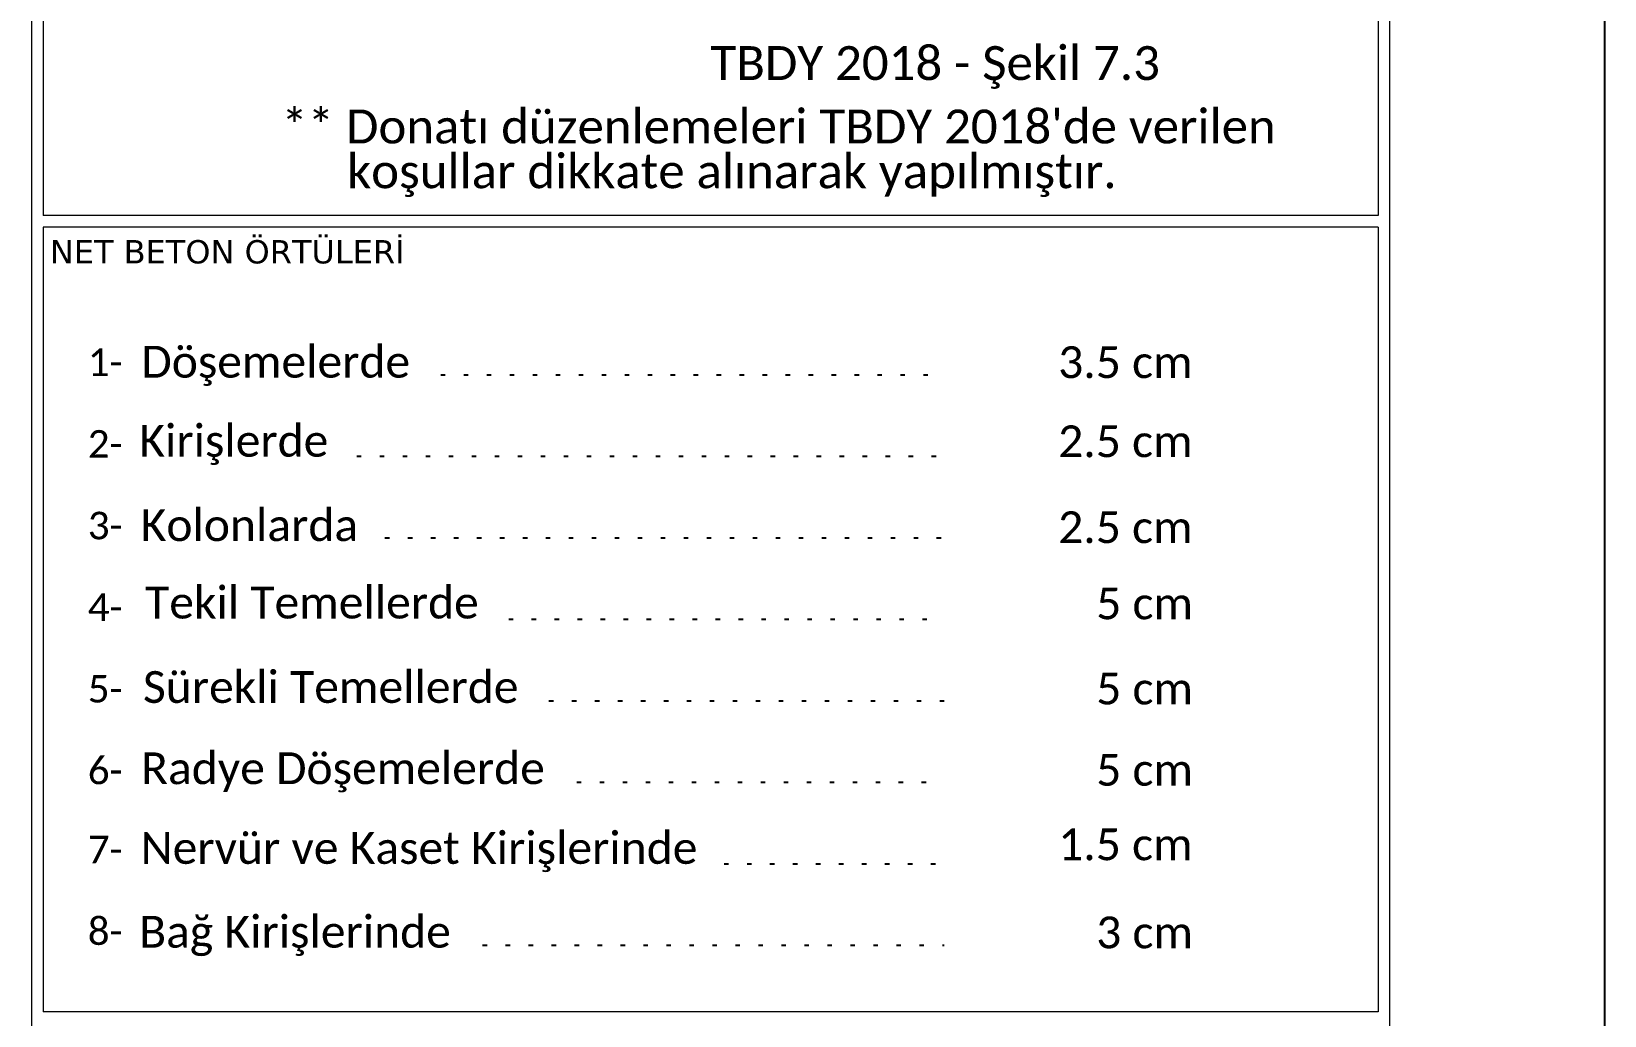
# Model space of a CAD drawing. Header units: millimetres. Extents: x 2232 to 85269, y -3593 to 5869.
# Drawn here: x 39035 to 39566, y 2515 to 2847 of the extents above; entities that cross this region are included whole.
import ezdxf

# ---------------------------------------------------------------- set-up
doc = ezdxf.new("R2010")
doc.units = ezdxf.units.MM
doc.linetypes.add('DOT4', pattern=[7.75, 1.5, -6.25])
doc.layers.add('Standart', color=7, linetype='Continuous')
doc.styles.add('calibri_1_18', font='calibri.ttf', dxfattribs={"height": 0.2})
doc.styles.add('verdana_1_18', font='verdana.ttf', dxfattribs={"height": 0.2})

# ---------------------------------------------------------------- blocks, each defined once
blk = doc.blocks.new('IDE999Entity7103')
at = {"layer": 'Standart', "color": 250, "linetype": 'Continuous', "lineweight": 5}
for points in [[(32077.51, 3033.04), (32077.51, 25)], [(32535.51, 25), (32535.51, 3033.04)], [(32081.51, 2040.78), (32081.51, 1356.66)], [(32531.51, 2040.78), (32531.51, 1356.66)], [(32531.51, 1356.66), (32081.51, 1356.66)], [(32081.51, 1352.66), (32081.51, 1088.14)], [(32531.51, 1352.66), (32081.51, 1352.66)], [(32531.51, 1352.66), (32531.51, 1088.14)], [(32531.51, 1088.14), (32081.51, 1088.14)]]:
    blk.add_lwpolyline(points, dxfattribs=at)
at = {"layer": 'Standart', "color": 8, "linetype": 'DOT4', "lineweight": -3}
for points in [[(32215.51, 1302.93), (32385.24, 1302.93)], [(32187.22, 1275.45), (32385.24, 1275.45)], [(32196.69, 1247.97), (32385.24, 1247.97)], [(32238.4, 1220.48), (32385.24, 1220.48)], [(32251.98, 1193), (32385.24, 1193)], [(32261.38, 1165.52), (32385.24, 1165.52)], [(32311, 1138.04), (32385.24, 1138.04)], [(32229.62, 1110.56), (32385.24, 1110.56)]]:
    blk.add_lwpolyline(points, dxfattribs=at)
at = {"layer": 'Standart', "color": 254, "linetype": 'Continuous', "lineweight": -3, "style": 'calibri_1_18'}
for s, height, p in [(' TBDY 2018 - Şekil 7.3', 11.4286, (32302.38, 1402.32)), ("** Donatı düzenlemeleri TBDY 2018'de verilen ", 11.4286, (32161.77, 1380.93)), ('koşullar dikkate alınarak yapılmıştır.', 11.4286, (32183.95, 1365.84)), ('Kirişlerde', 10.714, (32113.85, 1275.29)), ('2.5 cm', 10.714, (32423.66, 1275.14)), ('Kolonlarda', 10.714, (32114.32, 1246.85)), ('2.5 cm', 10.714, (32423.66, 1246.16)), ('Tekil Temellerde', 10.7143, (32115.85, 1220.73)), ('5 cm', 10.714, (32436.48, 1220.47)), ('Sürekli Temellerde', 10.7143, (32115.12, 1192.26)), ('5 cm', 10.714, (32436.48, 1191.75)), ('5 cm', 10.714, (32436.48, 1164.34)), ('Nervür ve Kaset Kirişlerinde', 10.7143, (32114.34, 1137.99))]:
    blk.add_text(s, height=height, dxfattribs=at).set_placement(p)
at = {"layer": 'Standart', "color": 1, "linetype": 'Continuous', "lineweight": 5, "style": 'verdana_1_18'}
blk.add_text('NET BETON ÖRTÜLERİ', height=7.8571, dxfattribs=at).set_placement((32083.72, 1340.48))
at = {"layer": 'Standart', "color": 254, "linetype": 'Continuous', "lineweight": 5, "style": 'calibri_1_18'}
for s, height, p in [('1-', 9.286, (32096.51, 1302.5)), ('Döşemelerde', 10.7143, (32114.54, 1301.95)), ('3.5 cm', 10.714, (32423.66, 1301.81)), ('2-', 9.286, (32096.51, 1274.97)), ('3-', 9.286, (32096.51, 1247.44)), ('4-', 9.286, (32096.51, 1219.92)), ('5-', 9.286, (32096.51, 1192.39)), ('6-', 9.286, (32096.51, 1164.86)), ('Radye Döşemelerde', 10.7143, (32114.49, 1164.87)), ('7-', 9.286, (32096.51, 1138.19)), ('1.5 cm', 10.714, (32423.66, 1139.22)), ('8-', 9.286, (32096.51, 1110.67)), ('Bağ Kirişlerinde', 10.7143, (32113.83, 1109.73)), ('3 cm', 10.714, (32436.48, 1109.51))]:
    blk.add_text(s, height=height, dxfattribs=at).set_placement(p)

msp = doc.modelspace()

# ---------------------------------------------------------------- linework, layer by layer
msp.add_line((39565.84, 5868.75), (39565.84, 1368.75))

# ---------------------------------------------------------------- block references
at = {"layer": 'Standart'}
msp.add_blockref('IDE999Entity7103', (6957.98, 1428.42), dxfattribs=at)

doc.saveas('drawing.dxf')
